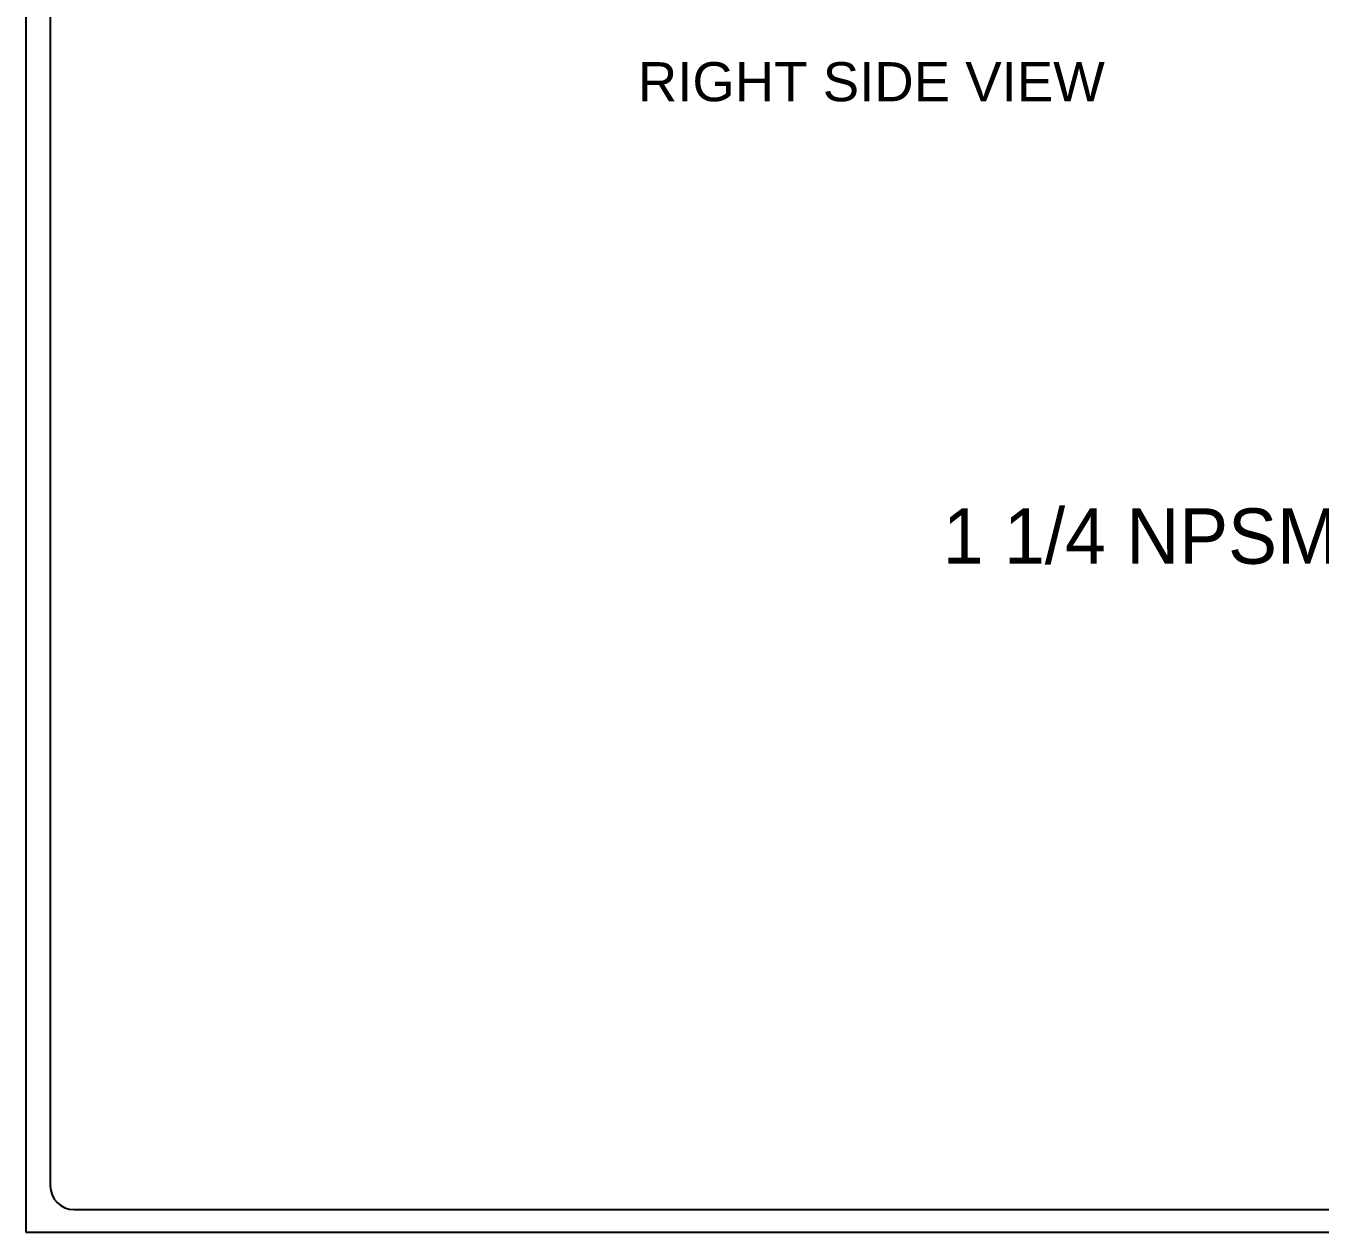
# Model space of a CAD drawing. Header units: inches. Extents: x 0 to 102, y 0 to 66.
# Drawn here: x 0 to 19.88, y -0.13 to 18.38 of the extents above; entities that cross this region are included whole.
import ezdxf
from ezdxf.enums import TextEntityAlignment as Align

# ---------------------------------------------------------------- set-up
doc = ezdxf.new("R2010")
doc.units = ezdxf.units.IN
doc.header["$MEASUREMENT"] = 0
doc.layers.add('DIMENSIONS', color=7, linetype='Continuous')
doc.styles.add('Fields', font='simplex.shx', dxfattribs={"height": 0.185})
doc.styles.add('SLDTEXTSTYLE0', font='arial.ttf', dxfattribs={"width": 0.948})
doc.styles.get("Standard").update_dxf_attribs({"font": 'arial.ttf'})

# ---------------------------------------------------------------- blocks, each defined once
blk = doc.blocks.new('RG_Master_Ver_4_2_2')
at = {"color": 3}
for p, q in [((0.125, 21.7336), (0.125, 0.1939)), ((0.2474, 0.0716), (9.8753, 0.0716))]:
    blk.add_line(p, q, dxfattribs=at)
blk.add_lwpolyline([(0, -0.044), (34.25, -0.044), (34.25, 21.956), (0, 21.956)], close=True, dxfattribs=at)
blk.add_arc((0.2474, 0.1939), 0.1224, 180, 270, dxfattribs=at)
at = {"style": 'Fields'}
for tag, p in [('DESCRIPTION_3', (13.1158, 1.307)), ('DRN_3', (15.4724, 1.307)), ('CHK_3', (16.5293, 1.307)), ('APP_3', (17.5522, 1.307)), ('DATE_3', (18.8294, 1.307)), ('CUSTOMER', (28.9966, 1.2135)), ('DRAWING_DESC', (32.2295, 1.2455)), ('DESCRIPTION_2', (13.1158, 0.9513)), ('DRN_2', (15.4724, 0.9513)), ('CHK_2', (16.5293, 0.9513)), ('APP_2', (17.5522, 0.9513)), ('DATE_2', (18.8294, 0.9513)), ('SIZE', (30.7145, 0.8944)), ('DRAWING_#', (32.125, 0.8944)), ('REV', (33.5429, 0.8944)), ('DESCRIPTION_1', (13.1158, 0.5956)), ('DRN_1', (15.4724, 0.5956)), ('CHK_1', (16.5293, 0.5956)), ('APP_1', (17.5522, 0.5956)), ('DATE_1', (18.8294, 0.5956)), ('PROJECT_#', (28.9813, 0.5809)), ('DRN_BY', (30.875, 0.5245)), ('CHK_BY', (31.7615, 0.5245)), ('APP_BY', (32.75, 0.5245)), ('SCALE', (33.6518, 0.5245)), ('PROJECT_NAME', (29.021, 0.1759)), ('SHEETNUM', (32.7527, 0.1759)), ('TTL_SHTS', (33.5471, 0.1759))]:
    blk.add_attdef(tag, text='', height=0.125, dxfattribs=at).set_placement(p, align=Align.CENTER)
at = {"style": 'Fields', "flags": 9}
blk.add_attdef('WD_TB', (9.9529, 0.1939), '', height=0.0638, dxfattribs=at)

msp = doc.modelspace()

# ---------------------------------------------------------------- block references
at = {"xscale": 2.992700729927007, "yscale": 2.992700729927007, "zscale": 2.992700729927007}
msp.add_blockref('RG_Master_Ver_4_2_2', (0, 0), dxfattribs=at)

# ---------------------------------------------------------------- texts
at = {"color": 7, "linetype": 'Continuous', "lineweight": 0, "insert": (25.2188, 10.97548), "char_height": 0.85, "attachment_point": 3, "style": 'SLDTEXTSTYLE0'}
msp.add_mtext('1 1/4 NPSM Pipe Size', dxfattribs=at)
at = {"layer": 'DIMENSIONS', "color": 2, "linetype": 'Continuous', "insert": (12.98295, 17.825), "char_height": 0.6, "width": 7.1553903, "attachment_point": 2, "line_spacing_factor": 0.9}
msp.add_mtext('RIGHT SIDE VIEW', dxfattribs=at)

doc.saveas('drawing.dxf')
